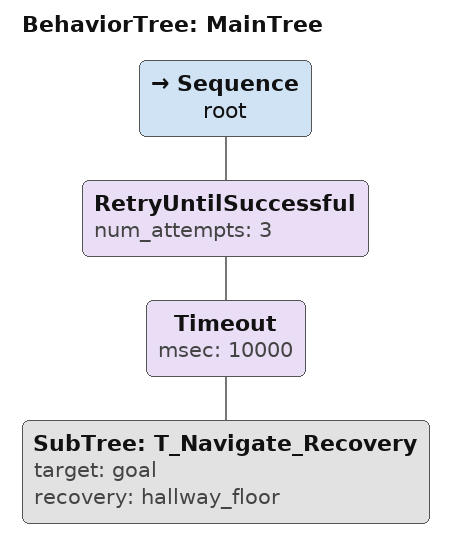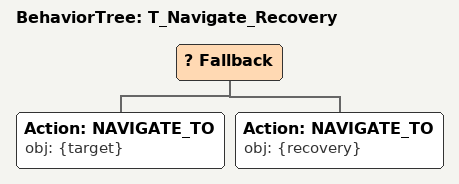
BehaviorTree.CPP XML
<root main_tree_to_execute="MainTree">
  <BehaviorTree ID="MainTree">
    <Sequence name="root">
      <!-- Retry navigation up to 3 times for robustness -->
      <RetryUntilSuccessful num_attempts="3">
        <!-- Timeout to prevent getting stuck during navigation -->
        <Timeout msec="10000">
          <SubTree ID="T_Navigate_Recovery" target="goal" recovery="hallway_floor"/>
        </Timeout>
      </RetryUntilSuccessful>
    </Sequence>
  </BehaviorTree>
  <BehaviorTree ID="T_Navigate_Recovery">
    <Fallback>
      <Action ID="NAVIGATE_TO" obj="{target}"/>
      <Action ID="NAVIGATE_TO" obj="{recovery}"/>
    </Fallback>
  </BehaviorTree>
</root>
